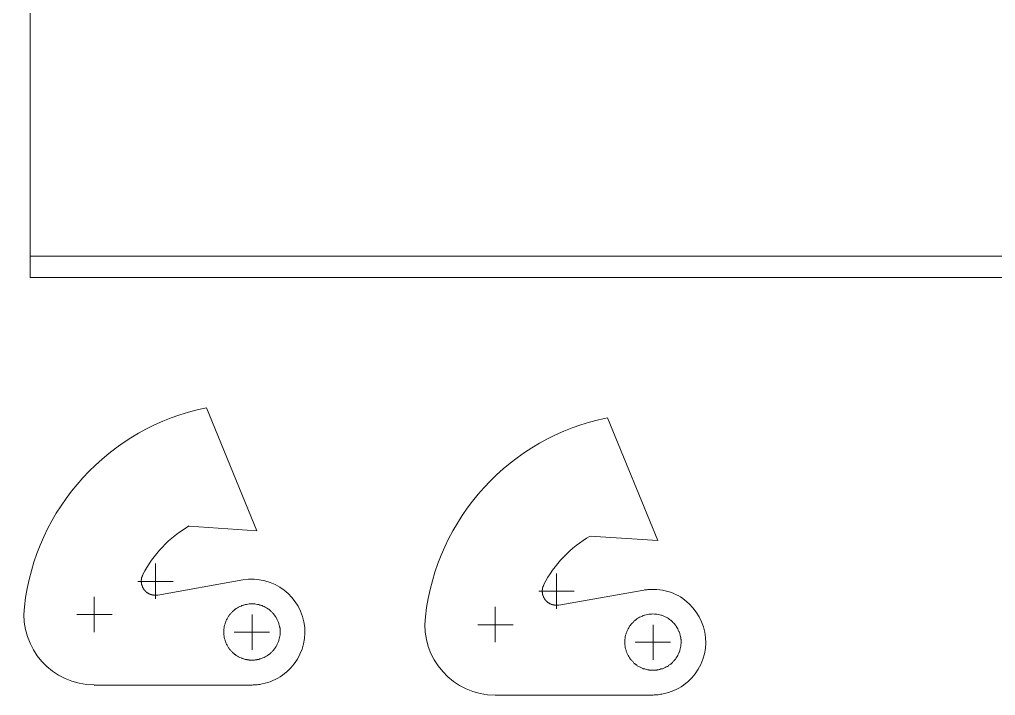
# Model space of a CAD drawing. Header units: millimetres. Extents: x 43 to 576, y 6 to 798.
# Drawn here: x 70.1 to 208.6, y 99.7 to 195.7 of the extents above; entities that cross this region are included whole.
import ezdxf

# ---------------------------------------------------------------- set-up
doc = ezdxf.new("R2010")
doc.units = ezdxf.units.MM
doc.header["$MEASUREMENT"] = 0
doc.layers.get('0').update_dxf_attribs({"linetype": 'CONTINUOUS'})

msp = doc.modelspace()

# ---------------------------------------------------------------- linework, layer by layer
at = {"color": 0, "linetype": 'Continuous', "lineweight": 9, "true_color": 0x000007}
for p, q in [((71.58, 244.79), (71.58, 162.12)), ((252, 162.12), (71.58, 162.12)), ((71.58, 162.12), (71.58, 159.11)), ((71.58, 159.11), (252, 159.11)), ((96.59, 140.59), (103.74, 123.12)), ((153.52, 139.17), (160.67, 121.73)), ((103.74, 123.12), (94.15, 123.78)), ((160.67, 121.73), (151.08, 122.36)), ((101.75, 116.14), (89.68, 113.99)), ((158.68, 114.69), (146.61, 112.57)), ((80.68, 101.22), (103.08, 101.22)), ((137.61, 99.8), (160.01, 99.8))]:
    msp.add_line(p, q, dxfattribs=at)
for points in [[(89.35, 115.94), (89.35, 118.46)], [(87.33, 116.08), (87.33, 116.14), (87.36, 116.18), (87.36, 116.31), (87.4, 116.31), (87.4, 116.41), (87.4, 116.44), (87.4, 116.47), (87.43, 116.51), (87.43, 116.54), (87.46, 116.57), (87.46, 116.61), (87.46, 116.64), (87.46, 116.67), (87.5, 116.71), (87.5, 116.74), (87.5, 116.77), (87.5, 116.77), (87.53, 116.8), (87.53, 116.84), (87.56, 116.84), (87.56, 116.87), (87.56, 116.9)], [(146.28, 114.56), (146.28, 117.04)], [(89.35, 115.94), (86.87, 115.94)], [(87.4, 115.51), (87.4, 115.55), (87.4, 115.61), (87.36, 115.68), (87.36, 115.78), (87.33, 115.81)], [(88.09, 114.42), (88.06, 114.42), (87.99, 114.49), (87.99, 114.49), (87.96, 114.52), (87.96, 114.56), (87.89, 114.62), (87.86, 114.62), (87.86, 114.62), (87.86, 114.65), (87.79, 114.72), (87.79, 114.72), (87.76, 114.75), (87.73, 114.75), (87.73, 114.79), (87.69, 114.82), (87.69, 114.85), (87.66, 114.89), (87.66, 114.89), (87.63, 114.95), (87.63, 114.95), (87.6, 114.99), (87.6, 115.02), (87.56, 115.02), (87.56, 115.05), (87.56, 115.08), (87.56, 115.08), (87.53, 115.12), (87.53, 115.15), (87.5, 115.15), (87.5, 115.18), (87.5, 115.22), (87.5, 115.25), (87.46, 115.25), (87.46, 115.32), (87.46, 115.32), (87.46, 115.35), (87.43, 115.38)], [(89.35, 115.94), (89.35, 113.46)], [(89.35, 115.94), (91.86, 115.94)], [(144.26, 114.65), (144.26, 114.72), (144.29, 114.75), (144.29, 114.89), (144.33, 114.89), (144.33, 114.99), (144.33, 115.02), (144.33, 115.08), (144.36, 115.08), (144.36, 115.15), (144.36, 115.15), (144.36, 115.18), (144.39, 115.22), (144.39, 115.25), (144.43, 115.28), (144.43, 115.32), (144.43, 115.35), (144.43, 115.38), (144.46, 115.38), (144.46, 115.42), (144.49, 115.42), (144.49, 115.45), (144.49, 115.48)], [(80.68, 111.25), (80.68, 113.73)], [(88.26, 114.29), (88.22, 114.32), (88.19, 114.32), (88.16, 114.36)], [(89.28, 113.96), (89.15, 113.96), (89.15, 113.99), (89.02, 113.99), (88.98, 114.03), (88.92, 114.03), (88.89, 114.03), (88.82, 114.03), (88.79, 114.06), (88.75, 114.06), (88.75, 114.09), (88.69, 114.09), (88.69, 114.09), (88.62, 114.09), (88.62, 114.13), (88.55, 114.13), (88.55, 114.13), (88.52, 114.13), (88.52, 114.16), (88.49, 114.16), (88.46, 114.19), (88.46, 114.19), (88.42, 114.19), (88.39, 114.19), (88.39, 114.22), (88.36, 114.22)], [(89.68, 113.99), (89.55, 113.99), (89.51, 113.96), (89.48, 113.96)], [(146.28, 114.56), (143.8, 114.56)], [(144.33, 114.09), (144.33, 114.13), (144.33, 114.19), (144.29, 114.26), (144.29, 114.36), (144.26, 114.39)], [(145.02, 113.03), (144.99, 113.03), (144.92, 113.07), (144.89, 113.07), (144.89, 113.1), (144.89, 113.13), (144.86, 113.13), (144.86, 113.17), (144.82, 113.2), (144.79, 113.2), (144.79, 113.2), (144.79, 113.23), (144.72, 113.3), (144.72, 113.3), (144.69, 113.33), (144.66, 113.33), (144.66, 113.36), (144.62, 113.4), (144.62, 113.43), (144.59, 113.46), (144.59, 113.5), (144.56, 113.5), (144.56, 113.53), (144.56, 113.56), (144.53, 113.56), (144.53, 113.6), (144.49, 113.6), (144.49, 113.63), (144.49, 113.66), (144.49, 113.66), (144.46, 113.7), (144.46, 113.73), (144.43, 113.73), (144.43, 113.76), (144.43, 113.79), (144.43, 113.83), (144.39, 113.83), (144.39, 113.89), (144.36, 113.89), (144.36, 113.93), (144.36, 113.96)], [(146.28, 114.56), (146.28, 112.04)], [(146.28, 114.56), (148.79, 114.56)], [(159.44, 114.79), (159.35, 114.79), (159.25, 114.79), (159.15, 114.75), (159.08, 114.75), (158.98, 114.72), (158.92, 114.72), (158.78, 114.72), (158.72, 114.69), (158.68, 114.69)], [(101.92, 112.57), (101.85, 112.57), (101.72, 112.5), (101.69, 112.5), (101.62, 112.5), (101.52, 112.44)], [(104.6, 112.44), (104.5, 112.5), (104.43, 112.5), (104.4, 112.5), (104.27, 112.57), (104.2, 112.57)], [(137.61, 109.79), (137.61, 112.31)], [(145.19, 112.87), (145.15, 112.9), (145.12, 112.9), (145.09, 112.93)], [(146.21, 112.54), (146.08, 112.54), (146.08, 112.57), (145.95, 112.57), (145.91, 112.6), (145.85, 112.6), (145.82, 112.6), (145.75, 112.6), (145.72, 112.64), (145.68, 112.64), (145.68, 112.67), (145.62, 112.67), (145.62, 112.67), (145.55, 112.67), (145.55, 112.7), (145.48, 112.7), (145.48, 112.74), (145.45, 112.74), (145.42, 112.74), (145.42, 112.74), (145.39, 112.77), (145.39, 112.77), (145.35, 112.77), (145.32, 112.77), (145.32, 112.8), (145.29, 112.8)], [(146.61, 112.57), (146.48, 112.57), (146.44, 112.54), (146.41, 112.54)], [(80.68, 111.25), (78.2, 111.25)], [(80.68, 111.25), (80.68, 108.73)], [(80.68, 111.25), (83.2, 111.25)], [(99.97, 111.28), (99.93, 111.25), (99.9, 111.21), (99.87, 111.18), (99.87, 111.15), (99.8, 111.08), (99.8, 111.05), (99.77, 111.02), (99.74, 110.98)], [(100.83, 112.07), (100.79, 112.04), (100.73, 112.01), (100.69, 111.98), (100.63, 111.94), (100.6, 111.91), (100.56, 111.88), (100.53, 111.84)], [(103.08, 108.73), (103.08, 111.25)], [(105.59, 111.84), (105.56, 111.88), (105.52, 111.91), (105.49, 111.94), (105.46, 111.98), (105.39, 112.01), (105.33, 112.04), (105.29, 112.07)], [(106.38, 110.98), (106.35, 111.02), (106.32, 111.05), (106.32, 111.08), (106.25, 111.15), (106.25, 111.18), (106.22, 111.21), (106.19, 111.25), (106.15, 111.28)], [(158.85, 111.15), (158.78, 111.15), (158.65, 111.08), (158.62, 111.08), (158.55, 111.05), (158.49, 111.02), (158.45, 111.02)], [(161.53, 111.02), (161.43, 111.05), (161.36, 111.08), (161.33, 111.08), (161.2, 111.15), (161.13, 111.15)], [(99.37, 110.29), (99.34, 110.19), (99.31, 110.12), (99.31, 110.09), (99.24, 109.96), (99.24, 109.89)], [(106.88, 109.89), (106.88, 109.96), (106.81, 110.09), (106.81, 110.12), (106.78, 110.19), (106.75, 110.29)], [(107.08, 108.73), (107.05, 108.8), (107.05, 109.13), (107.05, 109.2), (107.05, 109.3), (107.01, 109.33), (107.01, 109.43), (106.98, 109.49), (106.98, 109.53)], [(137.61, 109.79), (135.13, 109.79)], [(137.61, 109.79), (137.61, 107.31)], [(137.61, 109.79), (140.13, 109.79)], [(156.9, 109.86), (156.86, 109.82), (156.83, 109.79), (156.8, 109.73), (156.8, 109.69), (156.73, 109.66), (156.73, 109.59), (156.7, 109.56), (156.67, 109.56)], [(157.76, 110.65), (157.72, 110.62), (157.66, 110.55), (157.59, 110.52), (157.56, 110.49), (157.53, 110.45), (157.49, 110.42), (157.46, 110.42)], [(160.01, 107.31), (160.01, 109.79)], [(162.52, 110.42), (162.49, 110.42), (162.45, 110.45), (162.42, 110.49), (162.36, 110.52), (162.32, 110.55), (162.26, 110.62), (162.22, 110.65)], [(163.31, 109.56), (163.28, 109.56), (163.25, 109.66), (163.18, 109.69), (163.18, 109.73), (163.15, 109.79), (163.12, 109.82), (163.08, 109.86)], [(103.08, 108.73), (100.56, 108.73)], [(103.08, 108.73), (103.08, 106.22)], [(103.08, 108.73), (105.56, 108.73)], [(156.3, 108.83), (156.27, 108.77), (156.24, 108.7), (156.24, 108.67), (156.2, 108.6), (156.2, 108.57), (156.17, 108.53), (156.17, 108.47)], [(163.81, 108.47), (163.81, 108.53), (163.74, 108.67), (163.74, 108.7), (163.71, 108.77), (163.68, 108.83)], [(99.24, 107.61), (99.24, 107.54), (99.31, 107.41), (99.31, 107.38), (99.34, 107.31), (99.37, 107.21)], [(106.75, 107.21), (106.78, 107.31), (106.81, 107.38), (106.81, 107.41), (106.88, 107.54), (106.88, 107.61)], [(160.01, 107.31), (157.49, 107.31)], [(160.01, 107.31), (160.01, 104.8)], [(160.01, 107.31), (162.49, 107.31)], [(164.01, 107.31), (163.98, 107.38), (163.98, 107.71), (163.94, 107.74), (163.94, 107.84), (163.94, 107.91), (163.94, 108.01), (163.91, 108.04), (163.91, 108.07)], [(99.74, 106.52), (99.77, 106.48), (99.8, 106.42), (99.87, 106.38), (99.87, 106.32), (99.9, 106.29), (99.93, 106.25), (99.97, 106.22)], [(100.53, 105.66), (100.56, 105.62), (100.6, 105.62), (100.63, 105.56), (100.69, 105.56), (100.73, 105.49), (100.79, 105.46), (100.83, 105.43)], [(105.29, 105.43), (105.33, 105.46), (105.39, 105.49), (105.46, 105.56), (105.49, 105.56), (105.52, 105.62), (105.56, 105.62), (105.59, 105.66)], [(106.15, 106.22), (106.19, 106.25), (106.22, 106.29), (106.25, 106.32), (106.25, 106.38), (106.32, 106.42), (106.35, 106.48), (106.38, 106.52)], [(156.17, 106.15), (156.17, 106.09), (156.2, 106.05), (156.2, 106.02), (156.24, 105.95), (156.24, 105.92), (156.27, 105.86), (156.3, 105.79)], [(163.68, 105.79), (163.71, 105.86), (163.74, 105.92), (163.74, 105.95), (163.81, 106.09), (163.81, 106.15)], [(101.52, 105.06), (101.62, 105.03), (101.69, 105), (101.72, 105), (101.85, 104.93), (101.92, 104.93)], [(102.28, 104.83), (102.32, 104.83), (102.38, 104.8), (102.48, 104.8), (102.51, 104.8), (102.61, 104.8), (102.68, 104.76), (103.01, 104.76), (103.08, 104.73), (103.11, 104.76), (103.44, 104.76), (103.51, 104.8), (103.61, 104.8), (103.64, 104.8), (103.74, 104.8), (103.8, 104.83), (103.84, 104.83)], [(104.2, 104.93), (104.27, 104.93), (104.4, 105), (104.43, 105), (104.5, 105.03), (104.6, 105.06)], [(156.67, 105.09), (156.7, 105.06), (156.73, 105.03), (156.73, 104.96), (156.8, 104.93), (156.8, 104.9), (156.83, 104.83), (156.86, 104.8), (156.9, 104.8)], [(157.46, 104.2), (157.49, 104.2), (157.53, 104.17), (157.56, 104.14), (157.59, 104.1), (157.66, 104.07), (157.72, 104.04), (157.76, 103.97)], [(162.22, 103.97), (162.26, 104.04), (162.32, 104.07), (162.36, 104.1), (162.42, 104.14), (162.45, 104.17), (162.49, 104.2), (162.52, 104.2)], [(163.08, 104.8), (163.12, 104.8), (163.15, 104.83), (163.18, 104.9), (163.18, 104.93), (163.25, 104.96), (163.28, 105.06), (163.31, 105.09)], [(158.45, 103.61), (158.55, 103.57), (158.62, 103.54), (158.65, 103.54), (158.78, 103.51), (158.85, 103.51)], [(159.21, 103.37), (159.25, 103.37), (159.31, 103.37), (159.41, 103.37), (159.44, 103.34), (159.54, 103.34), (159.61, 103.31), (159.94, 103.31), (160.01, 103.31), (160.04, 103.31), (160.37, 103.31), (160.44, 103.34), (160.54, 103.34), (160.57, 103.37), (160.67, 103.37), (160.73, 103.37), (160.77, 103.37)], [(161.13, 103.51), (161.2, 103.51), (161.33, 103.54), (161.36, 103.54), (161.43, 103.57), (161.53, 103.61)]]:
    msp.add_lwpolyline(points, dxfattribs=at)
for points in [[(96.59, 140.59), (82.8, 137.84), (72.28, 126.3), (70.76, 112.34)], [(153.52, 139.17), (139.76, 136.45), (129.21, 124.88), (127.69, 110.92)], [(87.56, 116.9), (88.95, 119.68), (91.43, 122.26), (94.15, 123.82)], [(144.49, 115.48), (145.91, 118.29), (148.33, 120.81), (151.08, 122.36)], [(87.33, 115.81), (87.33, 115.91), (87.33, 115.98), (87.33, 116.08)], [(87.43, 115.38), (87.43, 115.48), (87.4, 115.42), (87.4, 115.51)], [(88.16, 114.36), (88.16, 114.39), (88.06, 114.39), (88.09, 114.42)], [(88.36, 114.22), (88.32, 114.26), (88.29, 114.29), (88.26, 114.29)], [(89.48, 113.96), (89.41, 113.96), (89.35, 113.96), (89.28, 113.96)], [(144.26, 114.39), (144.26, 114.49), (144.26, 114.56), (144.26, 114.65)], [(144.36, 113.96), (144.36, 114.09), (144.33, 113.99), (144.33, 114.09)], [(70.76, 112.34), (70.06, 106.45), (74.76, 101.22), (80.68, 101.26)], [(101.52, 112.44), (101.26, 112.31), (101.09, 112.24), (100.83, 112.07)], [(105.29, 112.07), (105.03, 112.24), (104.86, 112.31), (104.6, 112.44)], [(145.09, 112.93), (145.09, 112.97), (144.99, 112.97), (145.02, 113.03)], [(145.29, 112.8), (145.25, 112.84), (145.22, 112.87), (145.19, 112.87)], [(146.41, 112.54), (146.34, 112.54), (146.28, 112.54), (146.21, 112.54)], [(99.74, 110.98), (99.57, 110.72), (99.5, 110.55), (99.37, 110.29)], [(106.75, 110.29), (106.62, 110.55), (106.55, 110.72), (106.38, 110.98)], [(127.69, 110.92), (126.96, 105.03), (131.69, 99.74), (137.61, 99.8)], [(158.45, 111.02), (158.19, 110.88), (158.02, 110.82), (157.76, 110.65)], [(162.22, 110.65), (161.96, 110.82), (161.79, 110.88), (161.53, 111.02)], [(106.98, 109.53), (106.95, 109.63), (106.95, 109.82), (106.88, 109.89)], [(156.67, 109.56), (156.5, 109.26), (156.43, 109.13), (156.3, 108.83)], [(163.68, 108.83), (163.55, 109.13), (163.48, 109.26), (163.31, 109.56)], [(163.91, 108.07), (163.88, 108.2), (163.88, 108.37), (163.81, 108.47)], [(99.37, 107.21), (99.5, 106.95), (99.57, 106.78), (99.74, 106.52)], [(106.38, 106.52), (106.55, 106.78), (106.62, 106.95), (106.75, 107.21)], [(100.83, 105.43), (101.09, 105.26), (101.26, 105.19), (101.52, 105.06)], [(104.6, 105.06), (104.86, 105.19), (105.03, 105.26), (105.29, 105.43)], [(156.3, 105.79), (156.43, 105.49), (156.5, 105.36), (156.67, 105.09)], [(163.31, 105.09), (163.48, 105.36), (163.55, 105.49), (163.68, 105.79)], [(101.92, 104.93), (101.98, 104.86), (102.18, 104.86), (102.28, 104.83)], [(103.84, 104.83), (103.94, 104.86), (104.14, 104.86), (104.2, 104.93)], [(157.76, 103.97), (158.02, 103.8), (158.19, 103.77), (158.45, 103.61)], [(161.53, 103.61), (161.79, 103.77), (161.96, 103.8), (162.22, 103.97)], [(158.85, 103.51), (158.92, 103.44), (159.11, 103.44), (159.21, 103.37)], [(160.77, 103.37), (160.87, 103.44), (161.07, 103.44), (161.13, 103.51)]]:
    msp.add_open_spline(points, degree=3, dxfattribs=at)
for points, knots in [([(103.08, 101.22), (103.28, 101.29), (103.54, 101.22), (103.8, 101.26), (103.8, 101.26), (104.04, 101.29), (104.27, 101.32), (104.53, 101.39), (104.53, 101.39), (105.06, 101.49), (105.52, 101.62), (106.02, 101.85), (106.02, 101.85), (106.98, 102.25), (107.84, 102.88), (108.57, 103.64), (108.57, 103.64), (109.99, 105.19), (110.75, 107.28), (110.55, 109.39), (110.55, 109.39), (110.16, 113.79), (106.09, 116.9), (101.75, 116.14)], [0, 0, 0, 0, 0.041667, 0.041667, 0.041667, 0.041667, 0.083333, 0.083333, 0.083333, 0.083333, 0.125, 0.125, 0.125, 0.125, 0.166667, 0.166667, 0.166667, 0.166667, 0.208333, 0.208333, 0.208333, 0.208333, 1, 1, 1, 1]), ([(160.01, 99.8), (160.21, 99.87), (160.47, 99.8), (160.73, 99.83), (160.73, 99.83), (160.97, 99.9), (161.2, 99.9), (161.46, 99.97), (161.46, 99.97), (161.96, 100.07), (162.45, 100.23), (162.95, 100.43), (162.95, 100.43), (163.91, 100.83), (164.77, 101.46), (165.5, 102.22), (165.5, 102.22), (166.92, 103.74), (167.65, 105.89), (167.45, 107.97), (167.45, 107.97), (167.28, 110.02), (166.19, 112.01), (164.54, 113.27), (164.54, 113.27), (163.68, 113.93), (162.79, 114.36), (161.73, 114.62), (161.73, 114.62), (161.26, 114.72), (160.64, 114.82), (160.17, 114.79), (160.17, 114.79), (159.91, 114.79), (159.68, 114.79), (159.44, 114.79)], [0, 0, 0, 0, 0.027778, 0.027778, 0.027778, 0.027778, 0.055556, 0.055556, 0.055556, 0.055556, 0.083333, 0.083333, 0.083333, 0.083333, 0.111111, 0.111111, 0.111111, 0.111111, 0.138889, 0.138889, 0.138889, 0.138889, 0.166667, 0.166667, 0.166667, 0.166667, 0.194444, 0.194444, 0.194444, 0.194444, 0.222222, 0.222222, 0.222222, 0.222222, 1, 1, 1, 1]), ([(104.2, 112.57), (104.14, 112.64), (103.94, 112.64), (103.84, 112.67), (103.84, 112.67), (103.54, 112.74), (103.37, 112.77), (103.04, 112.74), (103.04, 112.74), (102.75, 112.77), (102.58, 112.74), (102.28, 112.67), (102.28, 112.67), (102.18, 112.64), (101.98, 112.64), (101.92, 112.57)], [0, 0, 0, 0, 0.0625, 0.0625, 0.0625, 0.0625, 0.125, 0.125, 0.125, 0.125, 0.1875, 0.1875, 0.1875, 0.1875, 1, 1, 1, 1]), ([(100.53, 111.84), (100.4, 111.74), (100.33, 111.68), (100.23, 111.58), (100.23, 111.58), (100.13, 111.48), (100.07, 111.41), (99.97, 111.28)], [0, 0, 0, 0, 0.125, 0.125, 0.125, 0.125, 1, 1, 1, 1]), ([(106.15, 111.28), (106.05, 111.41), (105.99, 111.48), (105.89, 111.58), (105.89, 111.58), (105.79, 111.68), (105.72, 111.74), (105.59, 111.84)], [0, 0, 0, 0, 0.125, 0.125, 0.125, 0.125, 1, 1, 1, 1]), ([(161.13, 111.15), (161.07, 111.18), (160.87, 111.21), (160.77, 111.25), (160.77, 111.25), (160.47, 111.28), (160.3, 111.31), (159.97, 111.31), (159.97, 111.31), (159.68, 111.31), (159.51, 111.28), (159.21, 111.25), (159.21, 111.25), (159.11, 111.21), (158.92, 111.18), (158.85, 111.15)], [0, 0, 0, 0, 0.0625, 0.0625, 0.0625, 0.0625, 0.125, 0.125, 0.125, 0.125, 0.1875, 0.1875, 0.1875, 0.1875, 1, 1, 1, 1]), ([(99.24, 109.89), (99.17, 109.82), (99.17, 109.63), (99.14, 109.53), (99.14, 109.53), (99.07, 109.23), (99.07, 109.06), (99.07, 108.73), (99.07, 108.73), (99.07, 108.44), (99.07, 108.27), (99.14, 107.97), (99.14, 107.97), (99.17, 107.87), (99.17, 107.67), (99.24, 107.61)], [0, 0, 0, 0, 0.0625, 0.0625, 0.0625, 0.0625, 0.125, 0.125, 0.125, 0.125, 0.1875, 0.1875, 0.1875, 0.1875, 1, 1, 1, 1]), ([(157.46, 110.42), (157.33, 110.32), (157.26, 110.25), (157.16, 110.12), (157.16, 110.12), (157.06, 110.02), (157, 109.96), (156.9, 109.86)], [0, 0, 0, 0, 0.125, 0.125, 0.125, 0.125, 1, 1, 1, 1]), ([(163.08, 109.86), (162.98, 109.96), (162.92, 110.02), (162.82, 110.12), (162.82, 110.12), (162.72, 110.25), (162.65, 110.32), (162.52, 110.42)], [0, 0, 0, 0, 0.125, 0.125, 0.125, 0.125, 1, 1, 1, 1]), ([(106.88, 107.61), (106.95, 107.67), (106.95, 107.87), (106.98, 107.97), (106.98, 107.97), (107.05, 108.27), (107.08, 108.44), (107.05, 108.73)], [0, 0, 0, 0, 0.125, 0.125, 0.125, 0.125, 1, 1, 1, 1]), ([(156.17, 108.47), (156.1, 108.37), (156.1, 108.2), (156.07, 108.07), (156.07, 108.07), (156, 107.77), (155.97, 107.61), (156, 107.31), (156, 107.31), (155.97, 107.01), (156, 106.81), (156.07, 106.55), (156.07, 106.55), (156.1, 106.45), (156.1, 106.25), (156.17, 106.15)], [0, 0, 0, 0, 0.0625, 0.0625, 0.0625, 0.0625, 0.125, 0.125, 0.125, 0.125, 0.1875, 0.1875, 0.1875, 0.1875, 1, 1, 1, 1]), ([(163.81, 106.15), (163.88, 106.25), (163.88, 106.45), (163.91, 106.55), (163.91, 106.55), (163.98, 106.81), (163.98, 107.01), (163.98, 107.31)], [0, 0, 0, 0, 0.125, 0.125, 0.125, 0.125, 1, 1, 1, 1]), ([(99.97, 106.22), (100.07, 106.09), (100.13, 106.02), (100.23, 105.92), (100.23, 105.92), (100.33, 105.82), (100.4, 105.76), (100.53, 105.66)], [0, 0, 0, 0, 0.125, 0.125, 0.125, 0.125, 1, 1, 1, 1]), ([(105.59, 105.66), (105.72, 105.76), (105.79, 105.82), (105.89, 105.92), (105.89, 105.92), (105.99, 106.02), (106.05, 106.09), (106.15, 106.22)], [0, 0, 0, 0, 0.125, 0.125, 0.125, 0.125, 1, 1, 1, 1]), ([(156.9, 104.8), (157, 104.66), (157.06, 104.6), (157.16, 104.5), (157.16, 104.5), (157.26, 104.37), (157.33, 104.3), (157.46, 104.2)], [0, 0, 0, 0, 0.125, 0.125, 0.125, 0.125, 1, 1, 1, 1]), ([(162.52, 104.2), (162.65, 104.3), (162.72, 104.37), (162.82, 104.5), (162.82, 104.5), (162.92, 104.6), (162.98, 104.66), (163.08, 104.8)], [0, 0, 0, 0, 0.125, 0.125, 0.125, 0.125, 1, 1, 1, 1])]:
    msp.add_open_spline(points, degree=3, knots=knots, dxfattribs=at)

doc.saveas('drawing.dxf')
